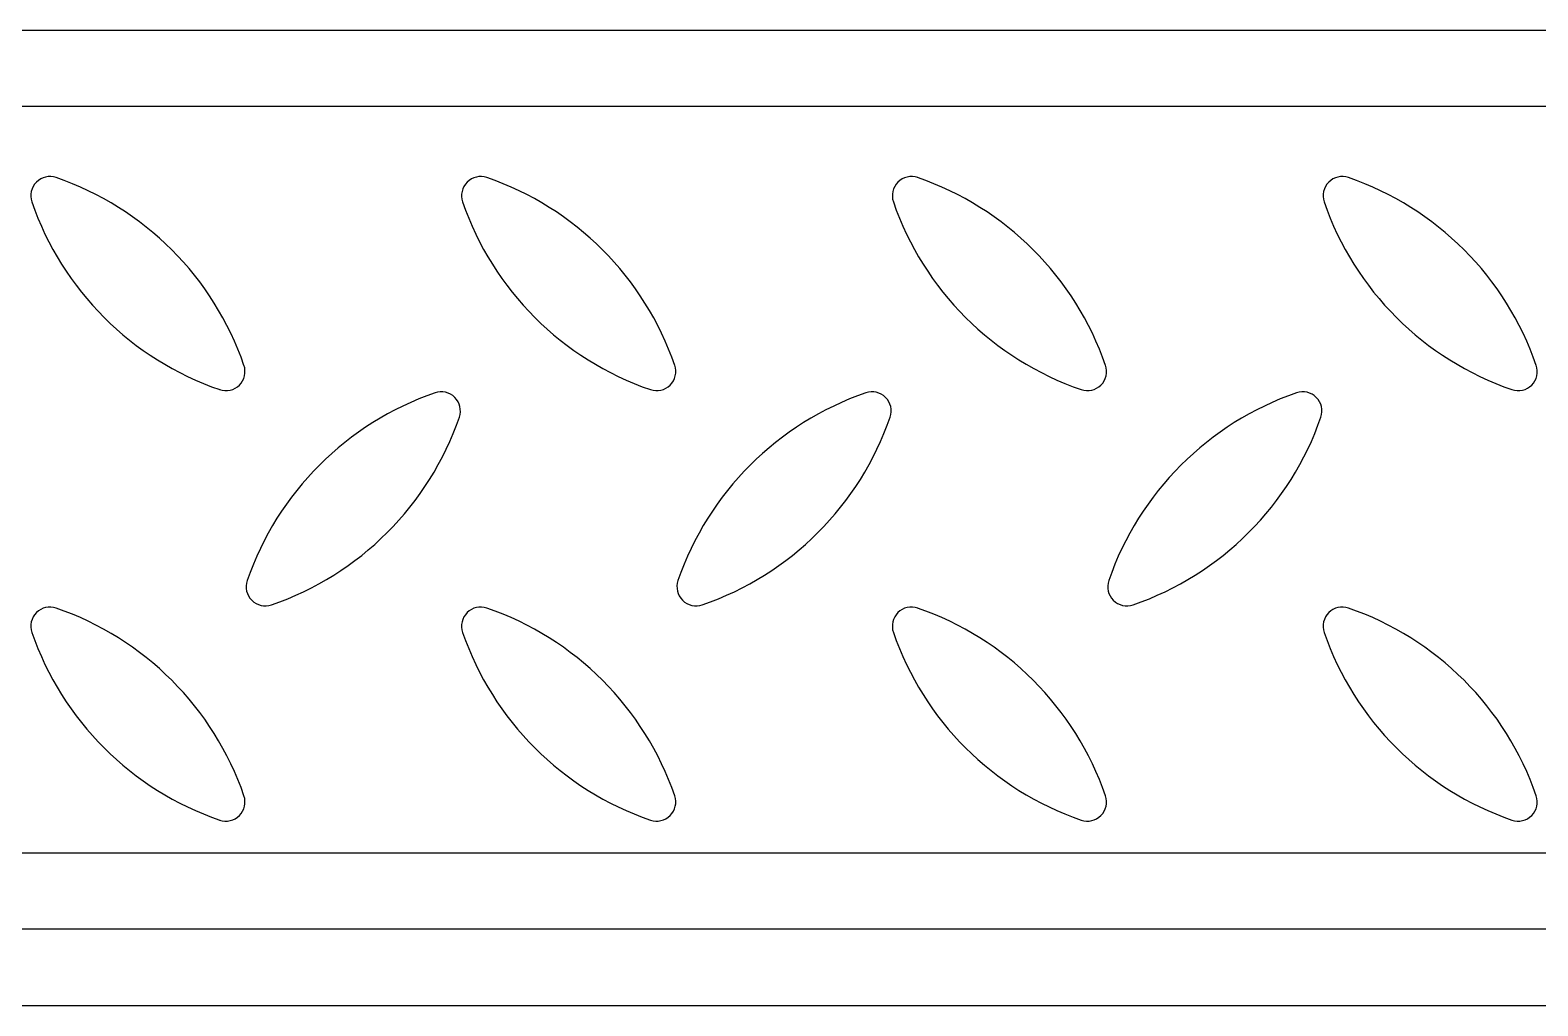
# Model space of a CAD drawing. Header units: millimetres. Extents: x -97344 to -49824, y -57049 to -40247.
# Drawn here: x -66810.9 to -66653.4, y -53242.6 to -53140.6 of the extents above; entities that cross this region are included whole.
import ezdxf

# ---------------------------------------------------------------- set-up
doc = ezdxf.new("R2010")
doc.units = ezdxf.units.MM
doc.header["$LTSCALE"] = 200

# ---------------------------------------------------------------- blocks, each defined once
blk = doc.blocks.new('23-D0550-A_PLATFORM-1m_STACKING_Absen__48', base_point=(-446.5, -257.2))
at = {"color": 7, "linetype": 'Continuous'}
blk.add_line((547.5, -163.2), (-418.5, -163.2), dxfattribs=at)
at = {"color": 140, "linetype": 'Continuous'}
blk.add_line((457.07, -171.2), (271.93, -171.2), dxfattribs=at)
blk = doc.blocks.new('23-D0550-A_PLATFORM-1m_STACKING_Absen_2__49', base_point=(-446.5, -163.2))
at = {"color": 7, "linetype": 'Continuous'}
for p, q in [((-426.5, -69.2), (555.5, -69.2)), ((547.5, -163.2), (-418.5, -163.2))]:
    blk.add_line(p, q, dxfattribs=at)
at = {"color": 140, "linetype": 'Continuous'}
for p, q in [((564.3, -77.2), (-435.3, -77.2)), ((272.01, -155.2), (456.99, -155.2))]:
    blk.add_line(p, q, dxfattribs=at)
for centre, radius, start, end in [((300.31, -86.51), 2, 70.9892, 199.0108), ((290.64, -114.56), 31.67, 19.0108, 70.9892), ((345.31, -86.51), 2, 70.9892, 199.0108), ((335.64, -114.56), 31.67, 19.0108, 70.9892), ((390.31, -86.51), 2, 70.9892, 199.0108), ((380.64, -114.56), 31.67, 19.0108, 70.9892), ((435.31, -86.51), 2, 70.9892, 199.0108), ((425.64, -114.56), 31.67, 19.0108, 70.9892), ((328.36, -76.84), 31.67, 199.0108, 250.9892), ((373.36, -76.84), 31.67, 199.0108, 250.9892), ((418.36, -76.84), 31.67, 199.0108, 250.9892), ((463.36, -76.84), 31.67, 199.0108, 250.9892), ((318.69, -104.89), 2, 250.9892, 19.0108), ((363.69, -104.89), 2, 250.9892, 19.0108), ((408.69, -104.89), 2, 250.9892, 19.0108), ((453.69, -104.89), 2, 250.9892, 19.0108), ((341.19, -109.01), 2, 340.9892, 109.0108), ((386.19, -109.01), 2, 340.9892, 109.0108), ((431.19, -109.01), 2, 340.9892, 109.0108), ((350.86, -137.06), 31.67, 109.0108, 160.9892), ((395.86, -137.06), 31.67, 109.0108, 160.9892), ((440.86, -137.06), 31.67, 109.0108, 160.9892), ((313.14, -99.34), 31.67, 289.0108, 340.9892), ((358.14, -99.34), 31.67, 289.0108, 340.9892), ((403.14, -99.34), 31.67, 289.0108, 340.9892), ((322.81, -127.39), 2, 160.9892, 289.0108), ((367.81, -127.39), 2, 160.9892, 289.0108), ((412.81, -127.39), 2, 160.9892, 289.0108), ((300.31, -131.51), 2, 70.9892, 199.0108), ((290.64, -159.56), 31.67, 19.0108, 70.9892), ((345.31, -131.51), 2, 70.9892, 199.0108), ((335.64, -159.56), 31.67, 19.0108, 70.9892), ((390.31, -131.51), 2, 70.9892, 199.0108), ((380.64, -159.56), 31.67, 19.0108, 70.9892), ((435.31, -131.51), 2, 70.9892, 199.0108), ((425.64, -159.56), 31.67, 19.0108, 70.9892), ((328.36, -121.84), 31.67, 199.0108, 250.9892), ((373.36, -121.84), 31.67, 199.0108, 250.9892), ((418.36, -121.84), 31.67, 199.0108, 250.9892), ((463.36, -121.84), 31.67, 199.0108, 250.9892), ((318.69, -149.89), 2, 250.9892, 19.0108), ((363.69, -149.89), 2, 250.9892, 19.0108), ((408.69, -149.89), 2, 250.9892, 19.0108), ((453.69, -149.89), 2, 250.9892, 19.0108)]:
    blk.add_arc(centre, radius, start, end, dxfattribs=at)
blk = doc.blocks.new('23-A0300-A_WELDING-ASSEMBLY_PLATFORM-1m_STACKING_Absen__50', base_point=(-459.5, -257.2))
for name, p in [('23-D0550-A_PLATFORM-1m_STACKING_Absen_2__49', (-446.5, -163.2)), ('23-D0550-A_PLATFORM-1m_STACKING_Absen__48', (-446.5, -257.2))]:
    blk.add_blockref(name, p)
blk = doc.blocks.new('23-A0227-B_PLATFORM-1m_STACKING_Absen__51', base_point=(-459.5, -257.2))
blk.add_blockref('23-A0300-A_WELDING-ASSEMBLY_PLATFORM-1m_STACKING_Absen__50', (-459.5, -257.2))

msp = doc.modelspace()

# ---------------------------------------------------------------- block references
msp.add_blockref('23-A0227-B_PLATFORM-1m_STACKING_Absen__51', (-67568.66, -53328.55))

doc.saveas('drawing.dxf')
